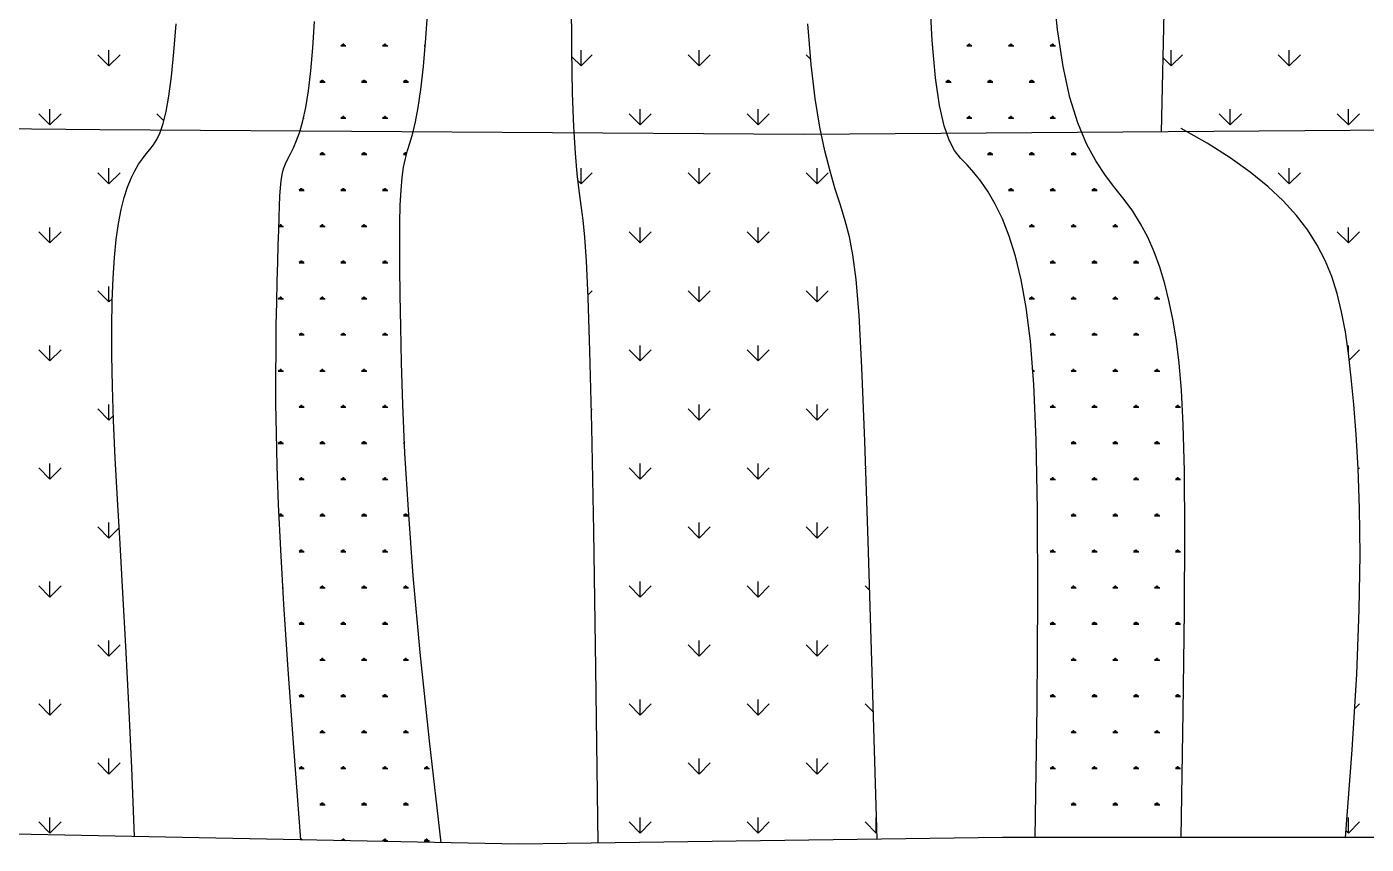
# Model space of a CAD drawing. Header units: millimetres. Extents: x 22852 to 54489, y 38200 to 53043.
# Drawn here: x 43526 to 44131, y 48902 to 49271 of the extents above; entities that cross this region are included whole.
import ezdxf

# ---------------------------------------------------------------- set-up
doc = ezdxf.new("R2010")
doc.units = ezdxf.units.MM

# ---------------------------------------------------------------- blocks, each defined once
blk = doc.blocks.new('A$C01252605')
for p, q in [((979.93, 360.23), (984.95, 566.02)), ((940.88, 398.75), (939.24, 414.72)), ((758.15, 391.15), (758.04, 411.63)), ((893.74, 394.68), (892.69, 412.88)), ((703.25, 395.52), (704.06, 408)), ((608.49, 390.22), (609.32, 400.92)), ((660.72, 391.92), (661.34, 401.78)), ((848.22, 385.66), (846.95, 400.88)), ((942.98, 384.83), (940.88, 398.75)), ((671.73, 392.5), (671.41, 393.04)), ((671.97, 392.51), (671.97, 393.29)), ((672.22, 392.51), (672.22, 393.49)), ((672.46, 392.51), (672.46, 393.29)), ((672.71, 392.49), (673.03, 393.04)), ((687.42, 392.5), (687.11, 393.04)), ((687.67, 392.51), (687.67, 393.29)), ((687.91, 392.51), (687.91, 393.49)), ((688.16, 392.51), (688.16, 393.29)), ((688.41, 392.49), (688.72, 393.04)), ((702.35, 384.83), (703.25, 395.52)), ((703.01, 392.7), (702.81, 393.04)), ((895.01, 380.65), (893.74, 394.68)), ((907.2, 392.5), (906.89, 393.04)), ((907.45, 392.5), (907.45, 393.29)), ((907.7, 392.5), (907.7, 393.49)), ((907.94, 392.5), (907.94, 393.29)), ((908.19, 392.49), (908.51, 393.04)), ((922.9, 392.5), (922.59, 393.04)), ((923.15, 392.5), (923.15, 393.29)), ((923.39, 392.5), (923.39, 393.49)), ((923.64, 392.5), (923.64, 393.29)), ((923.89, 392.49), (924.2, 393.04)), ((938.6, 392.5), (938.29, 393.04)), ((938.85, 392.5), (938.85, 393.29)), ((939.09, 392.5), (939.09, 393.49)), ((939.34, 392.5), (939.34, 393.29)), ((939.59, 392.49), (939.9, 393.04)), ((584.05, 385.08), (579.89, 389.24)), ((584.05, 385.07), (584.05, 390.96)), ((584.05, 385.08), (588.21, 389.24)), ((607.59, 381.09), (608.49, 390.22)), ((659.99, 383.19), (660.72, 391.92)), ((673.2, 392.49), (671.24, 392.49)), ((688.9, 392.49), (686.93, 392.49)), ((702.99, 392.49), (702.63, 392.49)), ((758.46, 374.9), (758.15, 391.15)), ((761.66, 385.08), (758.2, 388.54)), ((761.66, 385.07), (761.66, 390.96)), ((761.66, 385.08), (765.82, 389.24)), ((806.06, 385.08), (801.9, 389.24)), ((806.06, 385.07), (806.06, 390.96)), ((806.06, 385.08), (810.22, 389.24)), ((848.07, 387.47), (846.3, 389.24)), ((908.68, 392.49), (906.71, 392.49)), ((924.38, 392.49), (922.41, 392.49)), ((940.07, 392.49), (938.11, 392.49)), ((983.67, 385.08), (980.61, 388.13)), ((983.67, 385.07), (983.67, 390.96)), ((983.67, 385.08), (987.83, 389.24)), ((1028.07, 385.08), (1023.91, 389.24)), ((1028.07, 385.07), (1028.07, 390.96)), ((1028.07, 385.08), (1032.24, 389.24)), ((659.13, 375.68), (659.99, 383.19)), ((701.38, 376.2), (702.35, 384.83)), ((849.75, 372.82), (848.22, 385.66)), ((945.55, 373.2), (942.98, 384.83)), ((606.62, 373.7), (607.59, 381.09)), ((665.35, 378.9), (663.39, 378.9)), ((663.88, 378.9), (663.56, 379.45)), ((664.12, 378.91), (664.12, 379.7)), ((664.37, 378.91), (664.37, 379.89)), ((664.61, 378.91), (664.61, 379.7)), ((664.86, 378.9), (665.18, 379.44)), ((681.05, 378.9), (679.08, 378.9)), ((679.58, 378.9), (679.26, 379.45)), ((679.82, 378.91), (679.82, 379.7)), ((680.07, 378.91), (680.07, 379.89)), ((680.31, 378.91), (680.31, 379.7)), ((680.56, 378.9), (680.88, 379.44)), ((696.75, 378.9), (694.78, 378.9)), ((695.27, 378.9), (694.96, 379.45)), ((695.52, 378.91), (695.52, 379.7)), ((695.76, 378.91), (695.76, 379.89)), ((696.01, 378.91), (696.01, 379.7)), ((696.26, 378.9), (696.57, 379.44)), ((896.5, 370.15), (895.01, 380.65)), ((900.83, 378.9), (898.86, 378.9)), ((899.36, 378.9), (899.04, 379.45)), ((899.6, 378.91), (899.6, 379.69)), ((899.85, 378.91), (899.85, 379.89)), ((900.09, 378.91), (900.09, 379.69)), ((900.34, 378.9), (900.66, 379.44)), ((916.53, 378.9), (914.56, 378.9)), ((915.05, 378.9), (914.74, 379.45)), ((915.3, 378.91), (915.3, 379.69)), ((915.54, 378.91), (915.54, 379.89)), ((915.79, 378.91), (915.79, 379.69)), ((916.04, 378.9), (916.35, 379.44)), ((932.22, 378.9), (930.26, 378.9)), ((930.75, 378.9), (930.44, 379.45)), ((931, 378.91), (931, 379.69)), ((931.24, 378.91), (931.24, 379.89)), ((931.49, 378.91), (931.49, 379.69)), ((931.74, 378.9), (932.05, 379.44)), ((605.57, 367.89), (606.62, 373.7)), ((658.12, 369.46), (659.13, 375.68)), ((700.36, 369.39), (701.38, 376.2)), ((758.93, 362.17), (758.46, 374.9)), ((948.53, 363.64), (945.55, 373.2)), ((561.85, 362.87), (561.85, 368.76)), ((604.46, 363.41), (605.57, 367.89)), ((657, 364.39), (658.12, 369.46)), ((699.32, 364.06), (700.36, 369.39)), ((783.86, 362.87), (783.86, 368.76)), ((828.26, 362.87), (828.26, 368.76)), ((851.48, 362.09), (849.75, 372.82)), ((898.2, 362.52), (896.5, 370.15)), ((1005.87, 362.87), (1005.87, 368.76)), ((1050.28, 362.87), (1050.28, 368.76)), ((580.66, 361.07), (374.21, 362.9)), ((561.85, 362.87), (557.69, 367.04)), ((561.85, 362.87), (566.01, 367.04)), ((604.71, 364.41), (602.09, 367.04)), ((603.28, 360), (604.46, 363.41)), ((655.82, 360.28), (657, 364.39)), ((657.5, 365.3), (657.21, 365.3)), ((657.33, 365.84), (657.33, 365.85)), ((673.2, 365.3), (671.24, 365.3)), ((671.73, 365.31), (671.41, 365.85)), ((671.97, 365.32), (671.97, 366.1)), ((672.22, 365.32), (672.22, 366.3)), ((672.46, 365.32), (672.46, 366.1)), ((672.71, 365.3), (673.03, 365.85)), ((688.9, 365.3), (686.93, 365.3)), ((687.42, 365.31), (687.11, 365.85)), ((687.67, 365.32), (687.67, 366.1)), ((687.91, 365.32), (687.91, 366.3)), ((688.16, 365.32), (688.16, 366.1)), ((688.41, 365.3), (688.72, 365.85)), ((698.3, 359.84), (699.32, 364.06)), ((783.86, 362.87), (779.7, 367.04)), ((783.86, 362.87), (788.02, 367.04)), ((828.26, 362.87), (824.1, 367.04)), ((828.26, 362.87), (832.43, 367.04)), ((908.68, 365.3), (906.71, 365.3)), ((907.2, 365.31), (906.89, 365.85)), ((907.45, 365.31), (907.45, 366.1)), ((907.7, 365.31), (907.7, 366.3)), ((907.94, 365.31), (907.94, 366.1)), ((908.19, 365.3), (908.51, 365.85)), ((924.38, 365.3), (922.41, 365.3)), ((922.9, 365.31), (922.59, 365.85)), ((923.15, 365.31), (923.15, 366.1)), ((923.39, 365.31), (923.39, 366.3)), ((923.64, 365.31), (923.64, 366.1)), ((923.89, 365.3), (924.2, 365.85)), ((940.07, 365.3), (938.11, 365.3)), ((938.6, 365.31), (938.29, 365.85)), ((938.85, 365.31), (938.85, 366.1)), ((939.09, 365.31), (939.09, 366.3)), ((939.34, 365.31), (939.34, 366.1)), ((939.59, 365.3), (939.9, 365.85)), ((951.81, 355.8), (948.53, 363.64)), ((1005.87, 362.87), (1001.71, 367.04)), ((1005.87, 362.87), (1010.03, 367.04)), ((1050.27, 362.87), (1046.11, 367.04)), ((1050.27, 362.87), (1054.44, 367.04)), ((845.57, 359.25), (580.66, 361.07)), ((602.05, 357.4), (603.28, 360)), ((654.61, 356.98), (655.82, 360.28)), ((697.31, 356.38), (698.3, 359.84)), ((759.52, 352.28), (758.93, 362.17)), ((1094.04, 361.07), (845.57, 359.25)), ((853.36, 353.09), (851.48, 362.09)), ((900.08, 357.11), (898.2, 362.52)), ((997.16, 356), (987.44, 361.55)), ((598.04, 352), (599.42, 353.66)), ((599.42, 353.66), (600.76, 355.37)), ((600.76, 355.37), (602.05, 357.4)), ((652.29, 352.07), (653.42, 354.3)), ((653.42, 354.3), (654.61, 356.98)), ((695.57, 350.32), (696.39, 353.33)), ((696.39, 353.33), (697.31, 356.38)), ((855.31, 345.45), (853.36, 353.09)), ((902.16, 353.3), (900.08, 357.11)), ((904.41, 350.42), (902.16, 353.3)), ((955.29, 349.35), (951.81, 355.8)), ((1005.78, 350.53), (997.16, 356)), ((593.76, 345.65), (595.19, 348.08)), ((595.19, 348.08), (596.62, 350.17)), ((596.62, 350.17), (598.04, 352)), ((649.71, 346.33), (650.4, 348.26)), ((650.4, 348.26), (651.27, 350.12)), ((651.27, 350.12), (652.29, 352.07)), ((665.35, 351.7), (663.39, 351.7)), ((663.88, 351.71), (663.56, 352.26)), ((664.12, 351.72), (664.12, 352.5)), ((664.37, 351.72), (664.37, 352.7)), ((664.61, 351.72), (664.61, 352.5)), ((664.86, 351.71), (665.18, 352.25)), ((681.05, 351.7), (679.08, 351.7)), ((679.58, 351.71), (679.26, 352.26)), ((679.82, 351.72), (679.82, 352.5)), ((680.07, 351.72), (680.07, 352.7)), ((680.31, 351.72), (680.31, 352.5)), ((680.56, 351.71), (680.88, 352.25)), ((695.94, 351.7), (694.78, 351.7)), ((694.87, 347.01), (695.57, 350.32)), ((695.27, 351.71), (694.96, 352.26)), ((695.52, 351.72), (695.52, 352.5)), ((695.76, 351.72), (695.76, 352.7)), ((696.01, 351.94), (696.01, 352.5)), ((760.2, 344.52), (759.52, 352.28)), ((906.82, 347.84), (904.41, 350.42)), ((909.38, 344.99), (906.82, 347.84)), ((916.53, 351.7), (914.56, 351.7)), ((915.05, 351.71), (914.74, 352.25)), ((915.3, 351.72), (915.3, 352.5)), ((915.54, 351.72), (915.54, 352.7)), ((915.79, 351.72), (915.79, 352.5)), ((916.04, 351.71), (916.35, 352.25)), ((932.22, 351.7), (930.26, 351.7)), ((930.75, 351.71), (930.44, 352.25)), ((931, 351.72), (931, 352.5)), ((931.24, 351.72), (931.24, 352.7)), ((931.49, 351.72), (931.49, 352.5)), ((931.74, 351.71), (932.05, 352.25)), ((947.92, 351.7), (945.96, 351.7)), ((946.45, 351.71), (946.14, 352.25)), ((946.7, 351.72), (946.7, 352.5)), ((946.94, 351.72), (946.94, 352.7)), ((947.19, 351.72), (947.19, 352.5)), ((947.44, 351.71), (947.75, 352.25)), ((958.87, 343.92), (955.29, 349.35)), ((1013.37, 345.11), (1005.78, 350.53)), ((584.05, 340.67), (579.89, 344.84)), ((584.05, 340.67), (584.05, 346.56)), ((584.05, 340.67), (588.21, 344.84)), ((591.04, 339.47), (592.37, 342.8)), ((592.37, 342.8), (593.76, 345.65)), ((648.81, 341.9), (649.19, 344.24)), ((649.19, 344.24), (649.71, 346.33)), ((693.92, 338.36), (694.32, 343.07)), ((694.32, 343.07), (694.87, 347.01)), ((760.93, 338.2), (760.2, 344.52)), ((761.66, 340.67), (761.66, 346.56)), ((761.66, 340.67), (765.82, 344.84)), ((806.06, 340.67), (801.9, 344.84)), ((806.06, 340.67), (806.06, 346.56)), ((806.06, 340.67), (810.22, 344.84)), ((850.46, 340.67), (846.3, 344.84)), ((850.46, 340.67), (850.46, 346.56)), ((850.46, 340.67), (854.63, 344.84)), ((857.27, 338.78), (855.31, 345.45)), ((912.05, 341.67), (909.38, 344.99)), ((962.44, 339.18), (958.87, 343.92)), ((1020.02, 339.71), (1013.37, 345.11)), ((1028.07, 340.67), (1023.91, 344.84)), ((1028.07, 340.67), (1028.07, 346.56)), ((1028.07, 340.67), (1032.24, 344.84)), ((589.8, 335.57), (591.04, 339.47)), ((648.33, 336.11), (648.53, 339.22)), ((648.53, 339.22), (648.81, 341.9)), ((657.5, 338.11), (655.54, 338.11)), ((656.03, 338.12), (655.71, 338.66)), ((656.27, 338.12), (656.27, 338.91)), ((656.52, 338.12), (656.52, 339.11)), ((656.76, 338.12), (656.76, 338.91)), ((657.01, 338.11), (657.33, 338.66)), ((673.2, 338.11), (671.24, 338.11)), ((671.73, 338.12), (671.41, 338.66)), ((671.97, 338.12), (671.97, 338.91)), ((672.22, 338.12), (672.22, 339.11)), ((672.46, 338.12), (672.46, 338.91)), ((672.71, 338.11), (673.03, 338.66)), ((688.9, 338.11), (686.93, 338.11)), ((687.42, 338.12), (687.11, 338.66)), ((687.67, 338.12), (687.67, 338.91)), ((687.91, 338.12), (687.91, 339.11)), ((688.16, 338.12), (688.16, 338.91)), ((688.41, 338.11), (688.72, 338.66)), ((693.64, 332.74), (693.92, 338.36)), ((761.66, 340.67), (760.51, 341.82)), ((761.68, 332.61), (760.93, 338.2)), ((859.18, 332.71), (857.27, 338.78)), ((914.76, 337.74), (912.05, 341.67)), ((917.47, 333.09), (914.76, 337.74)), ((924.38, 338.11), (922.41, 338.11)), ((922.9, 338.12), (922.59, 338.66)), ((923.15, 338.12), (923.15, 338.91)), ((923.39, 338.12), (923.39, 339.1)), ((923.64, 338.12), (923.64, 338.91)), ((923.89, 338.11), (924.2, 338.66)), ((940.07, 338.11), (938.11, 338.11)), ((938.6, 338.12), (938.29, 338.66)), ((938.85, 338.12), (938.85, 338.91)), ((939.09, 338.12), (939.09, 339.1)), ((939.34, 338.12), (939.34, 338.91)), ((939.59, 338.11), (939.9, 338.66)), ((955.77, 338.11), (953.81, 338.11)), ((954.3, 338.12), (953.99, 338.66)), ((954.55, 338.12), (954.55, 338.91)), ((954.79, 338.12), (954.79, 339.1)), ((955.04, 338.12), (955.04, 338.91)), ((955.29, 338.11), (955.6, 338.66)), ((965.9, 334.79), (962.44, 339.18)), ((1025.79, 334.3), (1020.02, 339.71)), ((588.66, 331.05), (589.8, 335.57)), ((648.18, 332.48), (648.33, 336.11)), ((693.49, 326.1), (693.64, 332.74)), ((762.4, 327.06), (761.68, 332.61)), ((860.96, 326.85), (859.18, 332.71)), ((920.12, 327.57), (917.47, 333.09)), ((969.16, 330.39), (965.9, 334.79)), ((1030.75, 328.86), (1025.79, 334.3)), ((587.65, 325.81), (588.66, 331.05)), ((647.91, 323.32), (648.05, 328.24)), ((648.05, 328.24), (648.18, 332.48)), ((922.66, 321.07), (920.12, 327.57)), ((972.12, 325.69), (969.16, 330.39)), ((1034.99, 323.34), (1030.75, 328.86)), ((561.85, 318.47), (557.69, 322.63)), ((561.85, 318.47), (561.85, 324.36)), ((561.85, 318.47), (566.01, 322.63)), ((586.79, 319.81), (587.65, 325.81)), ((647.73, 317.64), (647.91, 323.32)), ((649.65, 324.51), (647.94, 324.51)), ((648.18, 324.52), (647.95, 324.91)), ((648.42, 324.53), (648.42, 325.31)), ((648.67, 324.53), (648.67, 325.51)), ((648.91, 324.53), (648.91, 325.31)), ((649.16, 324.52), (649.48, 325.06)), ((665.35, 324.51), (663.39, 324.51)), ((663.88, 324.52), (663.56, 325.06)), ((664.12, 324.53), (664.12, 325.31)), ((664.37, 324.53), (664.37, 325.51)), ((664.61, 324.53), (664.61, 325.31)), ((664.86, 324.52), (665.18, 325.06)), ((681.05, 324.51), (679.08, 324.51)), ((679.58, 324.52), (679.26, 325.06)), ((679.82, 324.53), (679.82, 325.31)), ((680.07, 324.53), (680.07, 325.51)), ((680.31, 324.53), (680.31, 325.31)), ((680.56, 324.52), (680.88, 325.06)), ((693.45, 318.32), (693.49, 326.1)), ((763.08, 320.64), (762.4, 327.06)), ((783.86, 318.47), (779.7, 322.63)), ((783.86, 318.47), (783.86, 324.36)), ((783.86, 318.47), (788.02, 322.63)), ((828.26, 318.47), (824.1, 322.63)), ((828.26, 318.47), (828.26, 324.36)), ((828.26, 318.47), (832.43, 322.63)), ((862.56, 320.83), (860.96, 326.85)), ((932.22, 324.51), (930.26, 324.51)), ((930.75, 324.52), (930.44, 325.06)), ((931, 324.53), (931, 325.31)), ((931.24, 324.53), (931.24, 325.51)), ((931.49, 324.53), (931.49, 325.31)), ((931.74, 324.52), (932.05, 325.06)), ((947.92, 324.51), (945.96, 324.51)), ((946.45, 324.52), (946.14, 325.06)), ((946.7, 324.53), (946.7, 325.31)), ((946.94, 324.53), (946.94, 325.51)), ((947.19, 324.53), (947.19, 325.31)), ((947.44, 324.52), (947.75, 325.06)), ((963.62, 324.51), (961.66, 324.51)), ((962.15, 324.52), (961.84, 325.06)), ((962.4, 324.53), (962.4, 325.31)), ((962.64, 324.53), (962.64, 325.51)), ((962.89, 324.53), (962.89, 325.31)), ((963.14, 324.52), (963.45, 325.06)), ((974.79, 320.62), (972.12, 325.69)), ((1038.56, 317.71), (1034.99, 323.34)), ((1050.27, 318.47), (1046.11, 322.63)), ((1050.27, 318.47), (1054.44, 322.63)), ((1050.28, 318.47), (1050.28, 324.36)), ((586.1, 312.97), (586.79, 319.81)), ((647.54, 311.2), (647.73, 317.64)), ((693.5, 309.29), (693.45, 318.32)), ((763.72, 311.59), (763.08, 320.64)), ((863.93, 314.01), (862.56, 320.83)), ((925.03, 313.47), (922.66, 321.07)), ((977.18, 315.17), (974.79, 320.62)), ((1041.56, 311.93), (1038.56, 317.71)), ((585.58, 305.25), (586.1, 312.97)), ((865.12, 304.78), (863.93, 314.01)), ((927.18, 304.62), (925.03, 313.47)), ((979.31, 309.32), (977.18, 315.17)), ((647.34, 304.03), (647.54, 311.2)), ((657.5, 310.92), (655.54, 310.92)), ((656.03, 310.93), (655.71, 311.47)), ((656.27, 310.93), (656.27, 311.72)), ((656.52, 310.93), (656.52, 311.91)), ((656.76, 310.93), (656.76, 311.72)), ((657.01, 310.92), (657.33, 311.47)), ((673.2, 310.92), (671.24, 310.92)), ((671.73, 310.93), (671.41, 311.47)), ((671.97, 310.93), (671.97, 311.72)), ((672.22, 310.93), (672.22, 311.91)), ((672.46, 310.93), (672.46, 311.72)), ((672.71, 310.92), (673.03, 311.47)), ((688.9, 310.92), (686.93, 310.92)), ((687.42, 310.93), (687.11, 311.47)), ((687.67, 310.93), (687.67, 311.72)), ((687.91, 310.93), (687.91, 311.91)), ((688.16, 310.93), (688.16, 311.72)), ((688.41, 310.92), (688.72, 311.47)), ((693.63, 298.87), (693.5, 309.29)), ((764.35, 297.97), (763.72, 311.59)), ((940.07, 310.92), (938.11, 310.92)), ((938.6, 310.92), (938.29, 311.47)), ((938.85, 310.93), (938.85, 311.72)), ((939.09, 310.93), (939.09, 311.91)), ((939.34, 310.93), (939.34, 311.72)), ((939.59, 310.92), (939.9, 311.47)), ((955.77, 310.92), (953.81, 310.92)), ((954.3, 310.92), (953.99, 311.47)), ((954.55, 310.93), (954.55, 311.72)), ((954.79, 310.93), (954.79, 311.91)), ((955.04, 310.93), (955.04, 311.72)), ((955.29, 310.92), (955.6, 311.47)), ((971.47, 310.92), (969.51, 310.92)), ((970, 310.92), (969.69, 311.47)), ((970.24, 310.93), (970.24, 311.72)), ((970.49, 310.93), (970.49, 311.91)), ((970.74, 310.93), (970.74, 311.72)), ((970.99, 310.92), (971.3, 311.47)), ((981.2, 303.05), (979.31, 309.32)), ((1044.04, 305.9), (1041.56, 311.93)), ((585.23, 296.59), (585.58, 305.25)), ((647.15, 296.15), (647.34, 304.03)), ((866.21, 291.27), (865.12, 304.78)), ((929.07, 294.26), (927.18, 304.62)), ((982.86, 296.34), (981.2, 303.05)), ((1046.08, 299.5), (1044.04, 305.9)), ((584.05, 296.27), (579.89, 300.43)), ((584.05, 296.27), (584.05, 302.16)), ((584.05, 296.27), (585.27, 297.49)), ((649.65, 297.32), (647.69, 297.32)), ((648.18, 297.33), (647.86, 297.87)), ((648.42, 297.34), (648.42, 298.12)), ((648.67, 297.34), (648.67, 298.32)), ((648.91, 297.34), (648.91, 298.12)), ((649.16, 297.33), (649.48, 297.87)), ((665.35, 297.32), (663.39, 297.32)), ((663.88, 297.33), (663.56, 297.87)), ((664.12, 297.34), (664.12, 298.12)), ((664.37, 297.34), (664.37, 298.32)), ((664.61, 297.34), (664.61, 298.12)), ((664.86, 297.33), (665.18, 297.87)), ((681.05, 297.32), (679.08, 297.32)), ((679.58, 297.33), (679.26, 297.87)), ((679.82, 297.34), (679.82, 298.12)), ((680.07, 297.34), (680.07, 298.32)), ((680.31, 297.34), (680.31, 298.12)), ((680.56, 297.33), (680.88, 297.87)), ((693.83, 286.96), (693.63, 298.87)), ((764.3, 298.91), (765.82, 300.43)), ((764.99, 277.81), (764.35, 297.97)), ((806.06, 296.27), (801.9, 300.43)), ((806.06, 296.27), (806.06, 302.16)), ((806.06, 296.27), (810.22, 300.43)), ((850.46, 296.27), (846.3, 300.43)), ((850.46, 296.27), (850.46, 302.16)), ((850.46, 296.27), (854.63, 300.43)), ((932.22, 297.32), (930.26, 297.32)), ((930.75, 297.33), (930.44, 297.87)), ((931, 297.34), (931, 298.12)), ((931.24, 297.34), (931.24, 298.32)), ((931.49, 297.34), (931.49, 298.12)), ((931.74, 297.33), (932.05, 297.87)), ((947.92, 297.32), (945.96, 297.32)), ((946.45, 297.33), (946.14, 297.87)), ((946.7, 297.34), (946.7, 298.12)), ((946.94, 297.34), (946.94, 298.32)), ((947.19, 297.34), (947.19, 298.12)), ((947.44, 297.33), (947.75, 297.87)), ((963.62, 297.32), (961.66, 297.32)), ((962.15, 297.33), (961.84, 297.87)), ((962.4, 297.34), (962.4, 298.12)), ((962.64, 297.34), (962.64, 298.32)), ((962.89, 297.34), (962.89, 298.12)), ((963.14, 297.33), (963.45, 297.87)), ((979.32, 297.32), (977.36, 297.32)), ((977.85, 297.33), (977.53, 297.87)), ((978.09, 297.34), (978.09, 298.12)), ((978.34, 297.34), (978.34, 298.32)), ((978.58, 297.34), (978.58, 298.12)), ((978.83, 297.33), (979.15, 297.87)), ((1047.76, 292.59), (1046.08, 299.5)), ((585.07, 286.96), (585.23, 296.59)), ((647, 287.6), (647.15, 296.15)), ((930.66, 281.47), (929.07, 294.26)), ((984.32, 289.18), (982.86, 296.34)), ((1049.14, 285.08), (1047.76, 292.59)), ((646.88, 278.38), (647, 287.6)), ((867.29, 271.6), (866.21, 291.27)), ((985.57, 281.56), (984.32, 289.18)), ((585.1, 276.29), (585.07, 286.96)), ((657.5, 283.73), (655.54, 283.73)), ((656.03, 283.73), (655.71, 284.28)), ((656.27, 283.74), (656.27, 284.53)), ((656.52, 283.74), (656.52, 284.72)), ((656.76, 283.74), (656.76, 284.53)), ((657.01, 283.73), (657.33, 284.27)), ((673.2, 283.73), (671.24, 283.73)), ((671.73, 283.73), (671.41, 284.28)), ((671.97, 283.74), (671.97, 284.53)), ((672.22, 283.74), (672.22, 284.72)), ((672.46, 283.74), (672.46, 284.53)), ((672.71, 283.73), (673.03, 284.27)), ((688.9, 283.73), (686.93, 283.73)), ((687.42, 283.73), (687.11, 284.28)), ((687.67, 283.74), (687.67, 284.53)), ((687.91, 283.74), (687.91, 284.72)), ((688.16, 283.74), (688.16, 284.53)), ((688.41, 283.73), (688.72, 284.27)), ((694.11, 273.37), (693.83, 286.96)), ((940.07, 283.73), (938.11, 283.73)), ((938.6, 283.73), (938.29, 284.28)), ((938.85, 283.74), (938.85, 284.53)), ((939.09, 283.74), (939.09, 284.72)), ((939.34, 283.74), (939.34, 284.53)), ((939.59, 283.73), (939.9, 284.27)), ((955.77, 283.73), (953.81, 283.73)), ((954.3, 283.73), (953.99, 284.28)), ((954.55, 283.74), (954.55, 284.53)), ((954.79, 283.74), (954.79, 284.72)), ((955.04, 283.74), (955.04, 284.53)), ((955.29, 283.73), (955.6, 284.27)), ((971.47, 283.73), (969.51, 283.73)), ((970, 283.73), (969.69, 284.28)), ((970.24, 283.74), (970.24, 284.53)), ((970.49, 283.74), (970.49, 284.72)), ((970.74, 283.74), (970.74, 284.53)), ((970.99, 283.73), (971.3, 284.27)), ((985.22, 283.73), (985.21, 283.73)), ((1050.31, 276.83), (1049.14, 285.08)), ((561.85, 274.07), (557.69, 278.23)), ((561.85, 274.07), (561.85, 279.95)), ((561.85, 274.07), (566.01, 278.23)), ((646.84, 268.53), (646.88, 278.38)), ((765.66, 249.16), (764.99, 277.81)), ((783.86, 274.07), (779.7, 278.23)), ((783.86, 274.07), (783.86, 279.95)), ((783.86, 274.07), (788.02, 278.23)), ((828.26, 274.07), (824.1, 278.23)), ((828.26, 274.07), (828.26, 279.95)), ((828.26, 274.07), (832.43, 278.23)), ((931.92, 265.21), (930.66, 281.47)), ((986.65, 273.23), (985.57, 281.56)), ((1050.28, 277.07), (1050.28, 279.95)), ((1050.58, 274.38), (1054.44, 278.23)), ((585.34, 264.53), (585.1, 276.29)), ((694.59, 257.68), (694.11, 273.37)), ((987.53, 263.15), (986.65, 273.23)), ((1051.33, 267.73), (1050.31, 276.83)), ((646.87, 258.08), (646.84, 268.53)), ((649.65, 270.13), (647.69, 270.13)), ((648.18, 270.14), (647.86, 270.68)), ((648.42, 270.15), (648.42, 270.93)), ((648.67, 270.15), (648.67, 271.13)), ((648.91, 270.15), (648.91, 270.93)), ((649.16, 270.14), (649.48, 270.68)), ((665.35, 270.13), (663.39, 270.13)), ((663.88, 270.14), (663.56, 270.68)), ((664.12, 270.15), (664.12, 270.93)), ((664.37, 270.15), (664.37, 271.13)), ((664.61, 270.15), (664.61, 270.93)), ((664.86, 270.14), (665.18, 270.68)), ((681.05, 270.13), (679.08, 270.13)), ((679.58, 270.14), (679.26, 270.68)), ((679.82, 270.15), (679.82, 270.93)), ((680.07, 270.15), (680.07, 271.13)), ((680.31, 270.15), (680.31, 270.93)), ((680.56, 270.14), (680.88, 270.68)), ((868.42, 243.93), (867.29, 271.6)), ((931.49, 270.74), (931.49, 270.93)), ((932.22, 270.13), (931.54, 270.13)), ((931.74, 270.14), (932.05, 270.68)), ((947.92, 270.13), (945.96, 270.13)), ((946.45, 270.14), (946.14, 270.68)), ((946.7, 270.15), (946.7, 270.93)), ((946.94, 270.15), (946.94, 271.13)), ((947.19, 270.15), (947.19, 270.93)), ((947.44, 270.14), (947.75, 270.68)), ((963.62, 270.13), (961.66, 270.13)), ((962.15, 270.14), (961.84, 270.68)), ((962.4, 270.15), (962.4, 270.93)), ((962.64, 270.15), (962.64, 271.13)), ((962.89, 270.15), (962.89, 270.93)), ((963.14, 270.14), (963.45, 270.68)), ((979.32, 270.13), (977.36, 270.13)), ((977.85, 270.14), (977.53, 270.68)), ((978.09, 270.15), (978.09, 270.93)), ((978.34, 270.15), (978.34, 271.13)), ((978.58, 270.15), (978.58, 270.93)), ((978.83, 270.14), (979.15, 270.68)), ((1052.28, 257.66), (1051.33, 267.73)), ((585.78, 251.63), (585.34, 264.53)), ((932.83, 244.41), (931.92, 265.21)), ((988.19, 250.04), (987.53, 263.15)), ((584.05, 251.87), (584.05, 257.75)), ((647.01, 246.91), (646.87, 258.08)), ((656.03, 256.54), (655.71, 257.09)), ((656.27, 256.55), (656.27, 257.34)), ((656.52, 256.55), (656.52, 257.53)), ((656.76, 256.55), (656.76, 257.34)), ((657.01, 256.54), (657.33, 257.08)), ((671.73, 256.54), (671.41, 257.09)), ((671.97, 256.55), (671.97, 257.34)), ((672.22, 256.55), (672.22, 257.53)), ((672.46, 256.55), (672.46, 257.34)), ((672.71, 256.54), (673.03, 257.08)), ((687.42, 256.54), (687.11, 257.09)), ((687.67, 256.55), (687.67, 257.34)), ((687.91, 256.55), (687.91, 257.53)), ((688.16, 256.55), (688.16, 257.34)), ((688.41, 256.54), (688.72, 257.08)), ((695.4, 239.43), (694.59, 257.68)), ((806.06, 251.87), (806.06, 257.75)), ((850.46, 251.87), (850.46, 257.75)), ((938.6, 256.54), (938.29, 257.09)), ((938.85, 256.55), (938.85, 257.34)), ((939.09, 256.55), (939.09, 257.53)), ((939.34, 256.55), (939.34, 257.34)), ((939.59, 256.54), (939.9, 257.08)), ((954.3, 256.54), (953.99, 257.09)), ((954.55, 256.55), (954.55, 257.34)), ((954.79, 256.55), (954.79, 257.53)), ((955.04, 256.55), (955.04, 257.34)), ((955.29, 256.54), (955.6, 257.08)), ((970, 256.54), (969.69, 257.09)), ((970.24, 256.55), (970.24, 257.34)), ((970.49, 256.55), (970.49, 257.53)), ((970.74, 256.55), (970.74, 257.34)), ((970.99, 256.54), (971.3, 257.08)), ((985.7, 256.54), (985.38, 257.09)), ((985.94, 256.55), (985.94, 257.34)), ((986.19, 256.55), (986.19, 257.53)), ((986.43, 256.55), (986.43, 257.34)), ((986.68, 256.54), (987, 257.08)), ((1053.19, 246.43), (1052.28, 257.66)), ((584.05, 251.87), (579.89, 256.03)), ((584.05, 251.87), (585.71, 253.53)), ((657.5, 256.54), (655.54, 256.54)), ((673.2, 256.54), (671.24, 256.54)), ((688.9, 256.54), (686.93, 256.54)), ((765.5, 255.71), (765.82, 256.03)), ((806.06, 251.87), (801.9, 256.03)), ((806.06, 251.87), (810.22, 256.03)), ((850.46, 251.87), (846.3, 256.03)), ((850.46, 251.87), (854.63, 256.03)), ((940.07, 256.54), (938.11, 256.54)), ((955.77, 256.54), (953.81, 256.54)), ((971.47, 256.54), (969.51, 256.54)), ((987.17, 256.54), (985.21, 256.54)), ((586.42, 237.54), (585.78, 251.63)), ((647.31, 234.47), (647.01, 246.91)), ((766.39, 210.06), (765.66, 249.16)), ((988.61, 232.65), (988.19, 250.04)), ((649.65, 242.94), (647.69, 242.94)), ((648.18, 242.95), (647.86, 243.49)), ((648.42, 242.96), (648.42, 243.74)), ((648.67, 242.96), (648.67, 243.94)), ((648.91, 242.96), (648.91, 243.74)), ((649.16, 242.94), (649.48, 243.49)), ((665.35, 242.94), (663.39, 242.94)), ((663.88, 242.95), (663.56, 243.49)), ((664.12, 242.96), (664.12, 243.74)), ((664.37, 242.96), (664.37, 243.94)), ((664.61, 242.96), (664.61, 243.74)), ((664.86, 242.94), (665.18, 243.49)), ((681.05, 242.94), (679.08, 242.94)), ((679.58, 242.95), (679.26, 243.49)), ((679.82, 242.96), (679.82, 243.74)), ((680.07, 242.96), (680.07, 243.94)), ((680.31, 242.96), (680.31, 243.74)), ((680.56, 242.94), (680.88, 243.49)), ((695.24, 242.94), (694.78, 242.94)), ((695.24, 243.01), (694.96, 243.49)), ((869.7, 206.36), (868.42, 243.93)), ((933.36, 218.03), (932.83, 244.41)), ((947.92, 242.94), (945.96, 242.94)), ((946.45, 242.95), (946.14, 243.49)), ((946.7, 242.96), (946.7, 243.74)), ((946.94, 242.96), (946.94, 243.94)), ((947.19, 242.96), (947.19, 243.74)), ((947.44, 242.94), (947.75, 243.49)), ((963.62, 242.94), (961.66, 242.94)), ((962.15, 242.95), (961.84, 243.49)), ((962.4, 242.96), (962.4, 243.74)), ((962.64, 242.96), (962.64, 243.94)), ((962.89, 242.96), (962.89, 243.74)), ((963.14, 242.94), (963.45, 243.49)), ((979.32, 242.94), (977.36, 242.94)), ((977.85, 242.95), (977.53, 243.49)), ((978.09, 242.96), (978.09, 243.74)), ((978.34, 242.96), (978.34, 243.94)), ((978.58, 242.96), (978.58, 243.74)), ((978.83, 242.94), (979.15, 243.49)), ((1053.98, 233.61), (1053.19, 246.43)), ((587.24, 222.13), (586.42, 237.54)), ((696.66, 218.12), (695.4, 239.43)), ((561.85, 229.67), (557.69, 233.83)), ((561.85, 229.66), (561.85, 235.55)), ((561.85, 229.67), (566.01, 233.83)), ((647.84, 220.05), (647.31, 234.47)), ((783.86, 229.67), (779.7, 233.83)), ((783.86, 229.66), (783.86, 235.55)), ((783.86, 229.67), (788.02, 233.83)), ((828.26, 229.67), (824.1, 233.83)), ((828.26, 229.66), (828.26, 235.55)), ((828.26, 229.67), (832.43, 233.83)), ((868.78, 233.56), (868.5, 233.83)), ((988.76, 209.69), (988.61, 232.65)), ((1054.52, 218.68), (1053.98, 233.61)), ((1053.99, 233.38), (1054.44, 233.83)), ((657.5, 229.35), (655.54, 229.35)), ((656.03, 229.35), (655.71, 229.9)), ((656.27, 229.36), (656.27, 230.15)), ((656.52, 229.36), (656.52, 230.34)), ((656.76, 229.36), (656.76, 230.15)), ((657.01, 229.35), (657.33, 229.89)), ((673.2, 229.35), (671.24, 229.35)), ((671.73, 229.35), (671.41, 229.9)), ((671.97, 229.36), (671.97, 230.15)), ((672.22, 229.36), (672.22, 230.34)), ((672.46, 229.36), (672.46, 230.15)), ((672.71, 229.35), (673.03, 229.89)), ((688.9, 229.35), (686.93, 229.35)), ((687.42, 229.35), (687.11, 229.9)), ((687.67, 229.36), (687.67, 230.15)), ((687.91, 229.36), (687.91, 230.34)), ((688.16, 229.36), (688.16, 230.15)), ((688.41, 229.35), (688.72, 229.89)), ((940.07, 229.35), (938.11, 229.35)), ((938.6, 229.35), (938.29, 229.9)), ((938.85, 229.36), (938.85, 230.14)), ((939.09, 229.36), (939.09, 230.34)), ((939.34, 229.36), (939.34, 230.14)), ((939.59, 229.35), (939.9, 229.89)), ((955.77, 229.35), (953.81, 229.35)), ((954.3, 229.35), (953.99, 229.9)), ((954.55, 229.36), (954.55, 230.14)), ((954.79, 229.36), (954.79, 230.34)), ((955.04, 229.36), (955.04, 230.14)), ((955.29, 229.35), (955.6, 229.89)), ((971.47, 229.35), (969.51, 229.35)), ((970, 229.35), (969.69, 229.9)), ((970.24, 229.36), (970.24, 230.14)), ((970.49, 229.36), (970.49, 230.34)), ((970.74, 229.36), (970.74, 230.14)), ((970.99, 229.35), (971.3, 229.89)), ((987.17, 229.35), (985.21, 229.35)), ((985.7, 229.35), (985.38, 229.9)), ((985.94, 229.36), (985.94, 230.14)), ((986.19, 229.36), (986.19, 230.34)), ((986.43, 229.36), (986.43, 230.14)), ((986.68, 229.35), (987, 229.89)), ((588.2, 205.29), (587.24, 222.13)), ((648.67, 202.96), (647.84, 220.05)), ((648.67, 215.77), (648.67, 216.75)), ((664.37, 215.77), (664.37, 216.75)), ((680.07, 215.77), (680.07, 216.75)), ((695.76, 215.77), (695.76, 216.75)), ((698.52, 193.29), (696.66, 218.12)), ((933.5, 184.99), (933.36, 218.03)), ((946.94, 215.76), (946.94, 216.75)), ((962.64, 215.76), (962.64, 216.75)), ((978.34, 215.76), (978.34, 216.75)), ((1054.69, 201.14), (1054.52, 218.68)), ((584.05, 207.47), (579.89, 211.63)), ((584.05, 207.46), (584.05, 213.35)), ((648.18, 215.76), (648.03, 216.01)), ((649.65, 215.75), (648.05, 215.75)), ((648.42, 215.77), (648.42, 216.55)), ((648.91, 215.77), (648.91, 216.55)), ((649.16, 215.75), (649.48, 216.3)), ((665.35, 215.75), (663.39, 215.75)), ((663.88, 215.76), (663.56, 216.3)), ((664.12, 215.77), (664.12, 216.55)), ((664.61, 215.77), (664.61, 216.55)), ((664.86, 215.75), (665.18, 216.3)), ((681.05, 215.75), (679.08, 215.75)), ((679.58, 215.76), (679.26, 216.3)), ((679.82, 215.77), (679.82, 216.55)), ((680.31, 215.77), (680.31, 216.55)), ((680.56, 215.75), (680.88, 216.3)), ((696.75, 215.75), (694.78, 215.75)), ((695.27, 215.76), (694.96, 216.3)), ((695.52, 215.77), (695.52, 216.55)), ((696.01, 215.77), (696.01, 216.55)), ((696.26, 215.75), (696.57, 216.3)), ((806.06, 207.47), (801.9, 211.63)), ((806.06, 207.46), (806.06, 213.35)), ((806.06, 207.47), (810.22, 211.63)), ((850.46, 207.47), (846.3, 211.63)), ((850.46, 207.46), (850.46, 213.35)), ((850.46, 207.47), (854.63, 211.63)), ((947.92, 215.75), (945.96, 215.75)), ((946.45, 215.76), (946.14, 216.3)), ((946.7, 215.76), (946.7, 216.55)), ((947.19, 215.76), (947.19, 216.55)), ((947.44, 215.75), (947.75, 216.3)), ((963.62, 215.75), (961.66, 215.75)), ((962.15, 215.76), (961.84, 216.3)), ((962.4, 215.76), (962.4, 216.55)), ((962.89, 215.76), (962.89, 216.55)), ((963.14, 215.75), (963.45, 216.3)), ((979.32, 215.75), (977.36, 215.75)), ((977.85, 215.76), (977.53, 216.3)), ((978.09, 215.76), (978.09, 216.55)), ((978.58, 215.76), (978.58, 216.55)), ((978.83, 215.75), (979.15, 216.3)), ((584.05, 207.47), (587.86, 211.28)), ((767.19, 158.55), (766.39, 210.06)), ((988.62, 179.9), (988.76, 209.69)), ((589.25, 186.88), (588.2, 205.29)), ((649.86, 182.49), (648.67, 202.96)), ((657.5, 202.16), (655.54, 202.16)), ((656.03, 202.16), (655.71, 202.71)), ((656.27, 202.17), (656.27, 202.96)), ((656.52, 202.17), (656.52, 203.15)), ((656.76, 202.17), (656.76, 202.96)), ((657.01, 202.16), (657.33, 202.7)), ((673.2, 202.16), (671.24, 202.16)), ((671.73, 202.16), (671.41, 202.71)), ((671.97, 202.17), (671.97, 202.96)), ((672.22, 202.17), (672.22, 203.15)), ((672.46, 202.17), (672.46, 202.96)), ((672.71, 202.16), (673.03, 202.7)), ((688.9, 202.16), (686.93, 202.16)), ((687.42, 202.16), (687.11, 202.71)), ((687.67, 202.17), (687.67, 202.96)), ((687.91, 202.17), (687.91, 203.15)), ((688.16, 202.17), (688.16, 202.96)), ((688.41, 202.16), (688.72, 202.7)), ((871.19, 157.04), (869.7, 206.36)), ((940.07, 202.16), (938.11, 202.16)), ((938.6, 202.16), (938.29, 202.71)), ((938.85, 202.17), (938.85, 202.95)), ((939.09, 202.17), (939.09, 203.15)), ((939.34, 202.17), (939.34, 202.95)), ((939.59, 202.16), (939.9, 202.7)), ((955.77, 202.16), (953.81, 202.16)), ((954.3, 202.16), (953.99, 202.71)), ((954.55, 202.17), (954.55, 202.95)), ((954.79, 202.17), (954.79, 203.15)), ((955.04, 202.17), (955.04, 202.95)), ((955.29, 202.16), (955.6, 202.7)), ((971.47, 202.16), (969.51, 202.16)), ((970, 202.16), (969.69, 202.71)), ((970.24, 202.17), (970.24, 202.95)), ((970.49, 202.17), (970.49, 203.15)), ((970.74, 202.17), (970.74, 202.95)), ((970.99, 202.16), (971.3, 202.7)), ((987.17, 202.16), (985.21, 202.16)), ((985.7, 202.16), (985.38, 202.71)), ((985.94, 202.17), (985.94, 202.95)), ((986.19, 202.17), (986.19, 203.15)), ((986.43, 202.17), (986.43, 202.95)), ((986.68, 202.16), (987, 202.7)), ((1054.36, 180.49), (1054.69, 201.14)), ((701.11, 164.45), (698.52, 193.29)), ((561.85, 185.26), (557.69, 189.43)), ((561.85, 185.26), (561.85, 191.15)), ((561.85, 185.26), (566.01, 189.43)), ((590.36, 166.79), (589.25, 186.88)), ((649.47, 189.09), (649.48, 189.11)), ((649.65, 188.56), (649.5, 188.56)), ((665.35, 188.56), (663.39, 188.56)), ((663.88, 188.57), (663.56, 189.11)), ((664.12, 188.57), (664.12, 189.36)), ((664.37, 188.57), (664.37, 189.56)), ((664.61, 188.57), (664.61, 189.36)), ((664.86, 188.56), (665.18, 189.11)), ((681.05, 188.56), (679.08, 188.56)), ((679.58, 188.57), (679.26, 189.11)), ((679.82, 188.57), (679.82, 189.36)), ((680.07, 188.57), (680.07, 189.56)), ((680.31, 188.57), (680.31, 189.36)), ((680.56, 188.56), (680.88, 189.11)), ((696.75, 188.56), (694.78, 188.56)), ((695.27, 188.57), (694.96, 189.11)), ((695.52, 188.57), (695.52, 189.36)), ((695.76, 188.57), (695.76, 189.56)), ((696.01, 188.57), (696.01, 189.36)), ((696.26, 188.56), (696.57, 189.11)), ((783.86, 185.26), (779.7, 189.43)), ((783.86, 185.26), (783.86, 191.15)), ((783.86, 185.26), (788.02, 189.43)), ((828.26, 185.26), (824.1, 189.43)), ((828.26, 185.26), (828.26, 191.15)), ((828.26, 185.26), (832.43, 189.43)), ((870.26, 187.67), (868.5, 189.43)), ((947.92, 188.56), (945.96, 188.56)), ((946.45, 188.57), (946.14, 189.11)), ((946.7, 188.57), (946.7, 189.36)), ((946.94, 188.57), (946.94, 189.55)), ((947.19, 188.57), (947.19, 189.36)), ((947.44, 188.56), (947.75, 189.11)), ((963.62, 188.56), (961.66, 188.56)), ((962.15, 188.57), (961.84, 189.11)), ((962.4, 188.57), (962.4, 189.36)), ((962.64, 188.57), (962.64, 189.55)), ((962.89, 188.57), (962.89, 189.36)), ((963.14, 188.56), (963.45, 189.11)), ((979.32, 188.56), (977.36, 188.56)), ((977.85, 188.57), (977.53, 189.11)), ((978.09, 188.57), (978.09, 189.36)), ((978.34, 188.57), (978.34, 189.55)), ((978.58, 188.57), (978.58, 189.36)), ((978.83, 188.56), (979.15, 189.11)), ((651.47, 157.95), (649.86, 182.49)), ((933.2, 144.25), (933.5, 184.99)), ((988.18, 142.01), (988.62, 179.9)), ((1053.41, 156.21), (1054.36, 180.49)), ((657.5, 174.97), (655.54, 174.97)), ((656.03, 174.97), (655.71, 175.51)), ((656.27, 174.98), (656.27, 175.76)), ((656.52, 174.98), (656.52, 175.96)), ((656.76, 174.98), (656.76, 175.76)), ((657.01, 174.97), (657.33, 175.51)), ((673.2, 174.97), (671.24, 174.97)), ((671.73, 174.97), (671.41, 175.51)), ((671.97, 174.98), (671.97, 175.76)), ((672.22, 174.98), (672.22, 175.96)), ((672.46, 174.98), (672.46, 175.76)), ((672.71, 174.97), (673.03, 175.51)), ((688.9, 174.97), (686.93, 174.97)), ((687.42, 174.97), (687.11, 175.51)), ((687.67, 174.98), (687.67, 175.76)), ((687.91, 174.98), (687.91, 175.96)), ((688.16, 174.98), (688.16, 175.76)), ((688.41, 174.97), (688.72, 175.51)), ((940.07, 174.97), (938.11, 174.97)), ((938.6, 174.97), (938.29, 175.51)), ((938.85, 174.98), (938.85, 175.76)), ((939.09, 174.98), (939.09, 175.96)), ((939.34, 174.98), (939.34, 175.76)), ((939.59, 174.97), (939.9, 175.51)), ((955.77, 174.97), (953.81, 174.97)), ((954.3, 174.97), (953.99, 175.51)), ((954.55, 174.98), (954.55, 175.76)), ((954.79, 174.98), (954.79, 175.96)), ((955.04, 174.98), (955.04, 175.76)), ((955.29, 174.97), (955.6, 175.51)), ((971.47, 174.97), (969.51, 174.97)), ((970, 174.97), (969.69, 175.51)), ((970.24, 174.98), (970.24, 175.76)), ((970.49, 174.98), (970.49, 175.96)), ((970.74, 174.98), (970.74, 175.76)), ((970.99, 174.97), (971.3, 175.51)), ((987.17, 174.97), (985.21, 174.97)), ((985.7, 174.97), (985.38, 175.51)), ((985.94, 174.98), (985.94, 175.76)), ((986.19, 174.98), (986.19, 175.96)), ((986.43, 174.98), (986.43, 175.76)), ((986.68, 174.97), (987, 175.51)), ((584.05, 163.06), (579.89, 167.23)), ((584.05, 163.06), (584.05, 168.95)), ((584.05, 163.06), (588.21, 167.23)), ((591.49, 144.88), (590.36, 166.79)), ((806.06, 163.06), (801.9, 167.23)), ((806.06, 163.06), (806.06, 168.95)), ((806.06, 163.06), (810.22, 167.23)), ((850.46, 163.06), (846.3, 167.23)), ((850.46, 163.06), (850.46, 168.95)), ((850.46, 163.06), (854.63, 167.23)), ((665.35, 161.37), (663.39, 161.37)), ((663.88, 161.38), (663.56, 161.92)), ((664.12, 161.38), (664.12, 162.17)), ((664.37, 161.38), (664.37, 162.37)), ((664.61, 161.38), (664.61, 162.17)), ((664.86, 161.37), (665.18, 161.92)), ((681.05, 161.37), (679.08, 161.37)), ((679.58, 161.38), (679.26, 161.92)), ((679.82, 161.38), (679.82, 162.17)), ((680.07, 161.38), (680.07, 162.37)), ((680.31, 161.38), (680.31, 162.17)), ((680.56, 161.37), (680.88, 161.92)), ((696.75, 161.37), (694.78, 161.37)), ((695.27, 161.38), (694.96, 161.92)), ((695.52, 161.38), (695.52, 162.17)), ((695.76, 161.38), (695.76, 162.37)), ((696.01, 161.38), (696.01, 162.17)), ((696.26, 161.37), (696.57, 161.92)), ((704.56, 131.12), (701.11, 164.45)), ((947.92, 161.37), (945.96, 161.37)), ((946.45, 161.38), (946.14, 161.92)), ((946.7, 161.38), (946.7, 162.17)), ((946.94, 161.38), (946.94, 162.36)), ((947.19, 161.38), (947.19, 162.17)), ((947.44, 161.37), (947.75, 161.92)), ((963.62, 161.37), (961.66, 161.37)), ((962.15, 161.38), (961.84, 161.92)), ((962.4, 161.38), (962.4, 162.17)), ((962.64, 161.38), (962.64, 162.36)), ((962.89, 161.38), (962.89, 162.17)), ((963.14, 161.37), (963.45, 161.92)), ((979.32, 161.37), (977.36, 161.37)), ((977.85, 161.38), (977.53, 161.92)), ((978.09, 161.38), (978.09, 162.17)), ((978.34, 161.38), (978.34, 162.36)), ((978.58, 161.38), (978.58, 162.17)), ((978.83, 161.37), (979.15, 161.92)), ((653.59, 128.66), (651.47, 157.95)), ((768.11, 92.67), (767.19, 158.55)), ((872.97, 94.11), (871.19, 157.04)), ((1051.71, 127.8), (1053.41, 156.21)), ((561.85, 140.86), (561.85, 146.75)), ((657.5, 147.77), (655.54, 147.77)), ((656.03, 147.78), (655.71, 148.32)), ((656.27, 147.79), (656.27, 148.57)), ((656.52, 147.79), (656.52, 148.77)), ((656.76, 147.79), (656.76, 148.57)), ((657.01, 147.78), (657.33, 148.32)), ((673.2, 147.77), (671.24, 147.77)), ((671.73, 147.78), (671.41, 148.32)), ((671.97, 147.79), (671.97, 148.57)), ((672.22, 147.79), (672.22, 148.77)), ((672.46, 147.79), (672.46, 148.57)), ((672.71, 147.78), (673.03, 148.32)), ((688.9, 147.77), (686.93, 147.77)), ((687.42, 147.78), (687.11, 148.32)), ((687.67, 147.79), (687.67, 148.57)), ((687.91, 147.79), (687.91, 148.77)), ((688.16, 147.79), (688.16, 148.57)), ((688.41, 147.78), (688.72, 148.32)), ((702.84, 147.77), (702.63, 147.77)), ((783.86, 140.86), (783.86, 146.75)), ((828.26, 140.86), (828.26, 146.75)), ((940.07, 147.77), (938.11, 147.77)), ((938.6, 147.78), (938.29, 148.32)), ((938.85, 147.79), (938.85, 148.57)), ((939.09, 147.79), (939.09, 148.77)), ((939.34, 147.79), (939.34, 148.57)), ((939.59, 147.78), (939.9, 148.32)), ((955.77, 147.77), (953.81, 147.77)), ((954.3, 147.78), (953.99, 148.32)), ((954.55, 147.79), (954.55, 148.57)), ((954.79, 147.79), (954.79, 148.77)), ((955.04, 147.79), (955.04, 148.57)), ((955.29, 147.78), (955.6, 148.32)), ((971.47, 147.77), (969.51, 147.77)), ((970, 147.78), (969.69, 148.32)), ((970.24, 147.79), (970.24, 148.57)), ((970.49, 147.79), (970.49, 148.77)), ((970.74, 147.79), (970.74, 148.57)), ((970.99, 147.78), (971.3, 148.32)), ((987.17, 147.77), (985.21, 147.77)), ((985.7, 147.78), (985.38, 148.32)), ((985.94, 147.79), (985.94, 148.57)), ((986.19, 147.79), (986.19, 148.77)), ((986.43, 147.79), (986.43, 148.57)), ((986.68, 147.78), (987, 148.32)), ((561.85, 140.86), (557.69, 145.02)), ((561.85, 140.86), (566.01, 145.02)), ((592.59, 121.04), (591.49, 144.88)), ((783.86, 140.86), (779.7, 145.02)), ((783.86, 140.86), (788.02, 145.02)), ((828.26, 140.86), (824.1, 145.02)), ((828.26, 140.86), (832.43, 145.02)), ((871.61, 141.91), (868.5, 145.02)), ((932.45, 94.75), (933.2, 144.25)), ((987.4, 94.75), (988.18, 142.01)), ((1052.63, 143.22), (1054.44, 145.02)), ((665.35, 134.18), (663.39, 134.18)), ((663.88, 134.18), (663.56, 134.73)), ((664.12, 134.19), (664.12, 134.98)), ((664.37, 134.19), (664.37, 135.17)), ((664.61, 134.19), (664.61, 134.98)), ((664.86, 134.18), (665.18, 134.73)), ((681.05, 134.18), (679.08, 134.18)), ((679.58, 134.18), (679.26, 134.73)), ((679.82, 134.19), (679.82, 134.98)), ((680.07, 134.19), (680.07, 135.17)), ((680.31, 134.19), (680.31, 134.98)), ((680.56, 134.18), (680.88, 134.73)), ((696.75, 134.18), (694.78, 134.18)), ((695.27, 134.18), (694.96, 134.73)), ((695.52, 134.19), (695.52, 134.98)), ((695.76, 134.19), (695.76, 135.17)), ((696.01, 134.19), (696.01, 134.98)), ((696.26, 134.18), (696.57, 134.73)), ((709.01, 92.84), (704.56, 131.12)), ((947.92, 134.18), (945.96, 134.18)), ((946.45, 134.18), (946.14, 134.73)), ((946.7, 134.19), (946.7, 134.98)), ((946.94, 134.19), (946.94, 135.17)), ((947.19, 134.19), (947.19, 134.98)), ((947.44, 134.18), (947.75, 134.73)), ((963.62, 134.18), (961.66, 134.18)), ((962.15, 134.18), (961.84, 134.73)), ((962.4, 134.19), (962.4, 134.98)), ((962.64, 134.19), (962.64, 135.17)), ((962.89, 134.19), (962.89, 134.98)), ((963.14, 134.18), (963.45, 134.73)), ((979.32, 134.18), (977.36, 134.18)), ((977.85, 134.18), (977.53, 134.73)), ((978.09, 134.19), (978.09, 134.98)), ((978.34, 134.19), (978.34, 135.17)), ((978.58, 134.19), (978.58, 134.98)), ((978.83, 134.18), (979.15, 134.73)), ((656.26, 93.9), (653.59, 128.66)), ((1049.14, 94.75), (1051.71, 127.8)), ((584.05, 118.66), (579.89, 122.82)), ((584.05, 118.66), (584.05, 124.55)), ((584.05, 118.66), (588.21, 122.82)), ((593.63, 95.15), (592.59, 121.04)), ((656.03, 120.59), (655.71, 121.13)), ((656.27, 120.6), (656.27, 121.38)), ((656.52, 120.6), (656.52, 121.58)), ((656.76, 120.6), (656.76, 121.38)), ((657.01, 120.59), (657.33, 121.13)), ((671.73, 120.59), (671.41, 121.13)), ((671.97, 120.6), (671.97, 121.38)), ((672.22, 120.6), (672.22, 121.58)), ((672.46, 120.6), (672.46, 121.38)), ((672.71, 120.59), (673.03, 121.13)), ((687.42, 120.59), (687.11, 121.13)), ((687.67, 120.6), (687.67, 121.38)), ((687.91, 120.6), (687.91, 121.58)), ((688.16, 120.6), (688.16, 121.38)), ((688.41, 120.59), (688.72, 121.13)), ((703.12, 120.59), (702.81, 121.13)), ((703.37, 120.6), (703.37, 121.38)), ((703.61, 120.6), (703.61, 121.58)), ((703.86, 120.6), (703.86, 121.38)), ((704.11, 120.59), (704.42, 121.13)), ((806.06, 118.66), (801.9, 122.82)), ((806.06, 118.66), (806.06, 124.55)), ((806.06, 118.66), (810.22, 122.82)), ((850.46, 118.66), (846.3, 122.82)), ((850.46, 118.66), (850.46, 124.55)), ((850.46, 118.66), (854.63, 122.82)), ((938.6, 120.59), (938.29, 121.13)), ((938.85, 120.6), (938.85, 121.38)), ((939.09, 120.6), (939.09, 121.58)), ((939.34, 120.6), (939.34, 121.38)), ((939.59, 120.59), (939.9, 121.13)), ((954.3, 120.59), (953.99, 121.13)), ((954.55, 120.6), (954.55, 121.38)), ((954.79, 120.6), (954.79, 121.58)), ((955.04, 120.6), (955.04, 121.38)), ((955.29, 120.59), (955.6, 121.13)), ((970, 120.59), (969.69, 121.13)), ((970.24, 120.6), (970.24, 121.38)), ((970.49, 120.6), (970.49, 121.58)), ((970.74, 120.6), (970.74, 121.38)), ((970.99, 120.59), (971.3, 121.13)), ((985.7, 120.59), (985.38, 121.13)), ((985.94, 120.6), (985.94, 121.38)), ((986.19, 120.6), (986.19, 121.58)), ((986.43, 120.6), (986.43, 121.38)), ((986.68, 120.59), (987, 121.13)), ((657.5, 120.58), (655.54, 120.58)), ((673.2, 120.58), (671.24, 120.58)), ((688.9, 120.58), (686.93, 120.58)), ((704.59, 120.58), (702.63, 120.58)), ((940.07, 120.58), (938.11, 120.58)), ((955.77, 120.58), (953.81, 120.58)), ((971.47, 120.58), (969.51, 120.58)), ((987.17, 120.58), (985.21, 120.58)), ((665.35, 106.99), (663.39, 106.99)), ((663.88, 106.99), (663.56, 107.54)), ((664.12, 107), (664.12, 107.79)), ((664.37, 107), (664.37, 107.98)), ((664.61, 107), (664.61, 107.79)), ((664.86, 106.99), (665.18, 107.53)), ((681.05, 106.99), (679.08, 106.99)), ((679.58, 106.99), (679.26, 107.54)), ((679.82, 107), (679.82, 107.79)), ((680.07, 107), (680.07, 107.98)), ((680.31, 107), (680.31, 107.79)), ((680.56, 106.99), (680.88, 107.53)), ((696.75, 106.99), (694.78, 106.99)), ((695.27, 106.99), (694.96, 107.54)), ((695.52, 107), (695.52, 107.79)), ((695.76, 107), (695.76, 107.98)), ((696.01, 107), (696.01, 107.79)), ((696.26, 106.99), (696.57, 107.53)), ((947.92, 106.99), (945.96, 106.99)), ((946.45, 106.99), (946.14, 107.54)), ((946.7, 107), (946.7, 107.79)), ((946.94, 107), (946.94, 107.98)), ((947.19, 107), (947.19, 107.79)), ((947.44, 106.99), (947.75, 107.53)), ((963.62, 106.99), (961.66, 106.99)), ((962.15, 106.99), (961.84, 107.54)), ((962.4, 107), (962.4, 107.79)), ((962.64, 107), (962.64, 107.98)), ((962.89, 107), (962.89, 107.79)), ((963.14, 106.99), (963.45, 107.53)), ((979.32, 106.99), (977.36, 106.99)), ((977.85, 106.99), (977.53, 107.54)), ((978.09, 107), (978.09, 107.79)), ((978.34, 107), (978.34, 107.98)), ((978.58, 107), (978.58, 107.79)), ((978.83, 106.99), (979.15, 107.53)), ((738.09, 92.26), (114.7, 104.73)), ((561.85, 96.46), (561.85, 102.34)), ((783.86, 96.46), (783.86, 102.34)), ((828.26, 96.46), (828.26, 102.34)), ((872.67, 96.46), (872.67, 102.34)), ((1050.28, 96.46), (1050.28, 102.34)), ((561.85, 96.46), (557.69, 100.62)), ((561.85, 96.46), (566.01, 100.62)), ((783.86, 96.46), (779.7, 100.62)), ((783.86, 96.46), (788.02, 100.62)), ((828.26, 96.46), (824.1, 100.62)), ((828.26, 96.46), (832.43, 100.62)), ((872.66, 96.46), (868.5, 100.62)), ((872.66, 96.46), (872.89, 96.69)), ((1050.27, 96.46), (1049.35, 97.39)), ((1050.27, 96.46), (1054.44, 100.62)), ((656.27, 93.9), (656.27, 94.19)), ((656.52, 93.89), (656.52, 94.39)), ((656.76, 93.89), (656.76, 94.19)), ((657.29, 93.87), (657.33, 93.94)), ((671.62, 93.59), (671.41, 93.94)), ((671.97, 93.58), (671.97, 94.19)), ((672.22, 93.58), (672.22, 94.39)), ((672.46, 93.57), (672.46, 94.19)), ((672.81, 93.56), (673.03, 93.94)), ((688.9, 93.39), (686.93, 93.39)), ((687.42, 93.4), (687.11, 93.94)), ((687.67, 93.41), (687.67, 94.19)), ((687.91, 93.41), (687.91, 94.39)), ((688.16, 93.41), (688.16, 94.19)), ((688.41, 93.4), (688.72, 93.94)), ((704.59, 93.39), (702.63, 93.39)), ((703.12, 93.4), (702.81, 93.94)), ((703.37, 93.41), (703.37, 94.19)), ((703.61, 93.41), (703.61, 94.39)), ((703.86, 93.41), (703.86, 94.19)), ((704.11, 93.4), (704.42, 93.94)), ((920.12, 94.75), (738.09, 92.26)), ((1122.1, 94.75), (920.12, 94.75))]:
    blk.add_line(p, q)

msp = doc.modelspace()

# ---------------------------------------------------------------- block references
at = {"xscale": 1.2, "yscale": 1.2, "zscale": 1.2}
msp.add_blockref('A$C01252605', (42862.39, 48791.51), dxfattribs=at)

doc.saveas('drawing.dxf')
